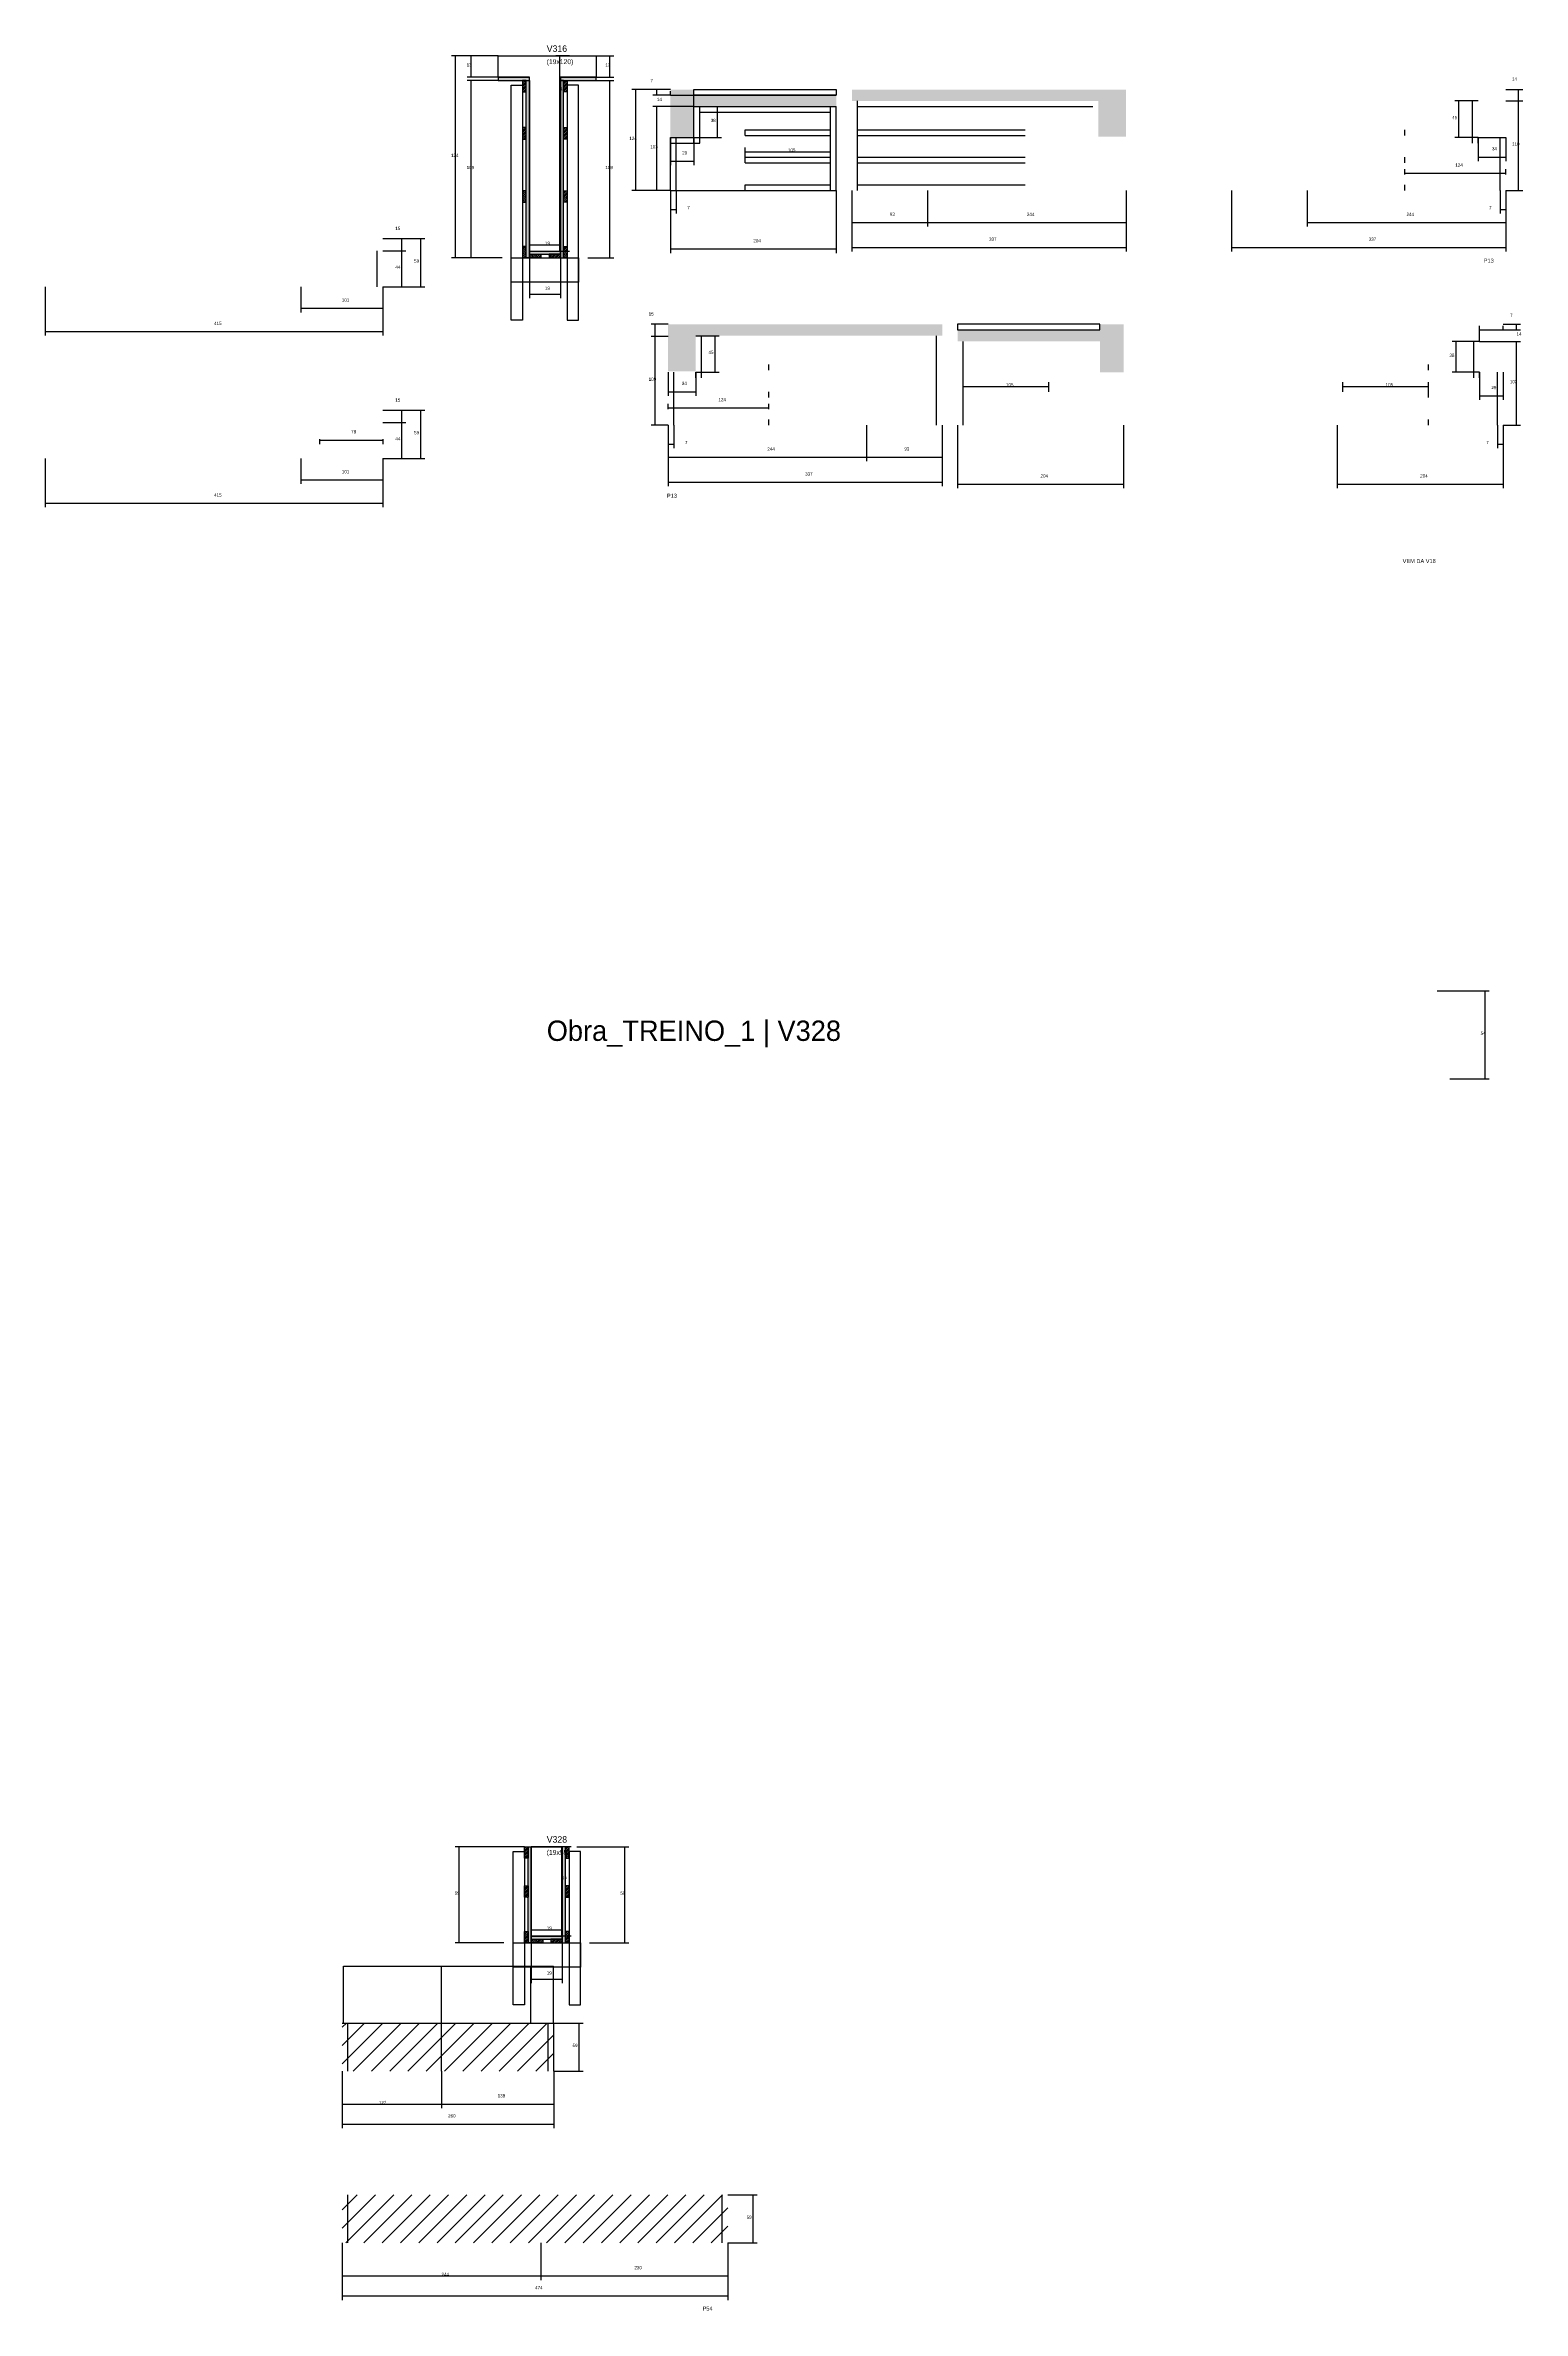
# Model space of a CAD drawing. Header units: metres. Extents: x -2848 to 22762, y -49062 to 1016.
# Drawn here: x 7384 to 9200, y -4970 to -2187 of the extents above; entities that cross this region are included whole.
import ezdxf

# ---------------------------------------------------------------- set-up
doc = ezdxf.new("R2010")
doc.units = ezdxf.units.M
for name, color, linetype in [('CONCRETO', 251, 'Continuous'), ('COTA', 4, 'Continuous'), ('Cota Seção (2x)', 4, 'Continuous'), ('Hachura', 253, 'Continuous'), ('LABEL_ID', 3, 'Continuous'), ('Madeira', 126, 'Continuous'), ('NOMENCLATURA', 7, 'Continuous'), ('Painéis', 200, 'Continuous'), ('REAPROVEITAMENTO', 251, 'Continuous'), ('SARR_2.2x7', 40, 'Continuous'), ('SARR_3.5x7', 81, 'Continuous'), ('Texto Seção', 7, 'Continuous')]:
    doc.layers.add(name, color=color, linetype=linetype)

msp = doc.modelspace()

# ---------------------------------------------------------------- hatches: boundary and pattern name
at = {"layer": 'COTA'}
h = msp.add_hatch(dxfattribs=at)
h.set_pattern_fill('AR-CONC', scale=0.03)
h.paths.add_polyline_path([(8181, -2300.2), (8181, -2262.2), (8181, -2262.2), (8355.9, -2262.2), (8355.9, -2262.2), (8355.9, -2248.2), (8355.9, -2248.2), (8181, -2248.2), (8181, -2248.2), (8181, -2241.2), (8181, -2241.2), (8152, -2241.2), (8152, -2241.2), (8152, -2300.2), (8152, -2300.2), (8181, -2300.2)])
h = msp.add_hatch(dxfattribs=at)
h.set_pattern_fill('AR-CONC', scale=0.03)
h.paths.add_polyline_path([(8375.2, -2255.2), (8678.2, -2255.2), (8678.2, -2255.2), (8678.2, -2299.2), (8678.2, -2299.2), (8712.2, -2299.2), (8712.2, -2299.2), (8712.1, -2241.2), (8712.1, -2241.2), (8375.2, -2241.2), (8375.2, -2241.2), (8375.2, -2255.2)])
h = msp.add_hatch(dxfattribs=at)
h.set_pattern_fill('AR-CONC', scale=0.03)
h.paths.add_polyline_path([(8486.1, -2543.6), (8183.1, -2543.6), (8183.1, -2543.6), (8183.1, -2587.6), (8183.1, -2587.6), (8149.1, -2587.6), (8149.1, -2587.6), (8149.2, -2529.6), (8149.2, -2529.6), (8486.1, -2529.6), (8486.1, -2529.6), (8486.1, -2543.6)])
h = msp.add_hatch(dxfattribs=at)
h.set_pattern_fill('AR-CONC', scale=0.03)
h.paths.add_polyline_path([(8680, -2588.6), (8680, -2550.6), (8680, -2550.6), (8505, -2550.6), (8505, -2550.6), (8505, -2536.6), (8505, -2536.6), (8680, -2536.6), (8680, -2536.6), (8680, -2529.6), (8680, -2529.6), (8709, -2529.6), (8709, -2529.6), (8709, -2588.6), (8709, -2588.6), (8680, -2588.6)])
at = {"layer": 'Hachura'}
h = msp.add_hatch(color=8, dxfattribs=at)
h.dxf.hatch_style = 1
h.paths.add_polyline_path([(7978.8, -2230), (7978.8, -2226), (7978.8, -2226), (7940.2, -2226), (7940.2, -2226), (7940.2, -2230), (7940.2, -2230), (7978.8, -2230)])
h = msp.add_hatch(color=8, dxfattribs=at)
h.dxf.hatch_style = 1
h.paths.add_polyline_path([(8060.8, -2230), (8060.8, -2226), (8060.8, -2226), (8016.8, -2226), (8016.8, -2226), (8016.8, -2230), (8016.8, -2230), (8060.8, -2230)])
h = msp.add_hatch(dxfattribs=at)
h.set_pattern_fill('ANSI31', scale=0.5)
h.paths.add_polyline_path([(7970.4, -2244), (7974.8, -2244), (7974.8, -2244), (7974.8, -2230), (7974.8, -2230), (7970.4, -2230), (7970.4, -2230), (7970.4, -2244)])
h = msp.add_hatch(color=8, dxfattribs=at)
h.dxf.hatch_style = 1
h.paths.add_polyline_path([(7974.8, -2230), (7978.8, -2230), (7978.8, -2230), (7978.8, -2448), (7978.8, -2448), (7974.8, -2448), (7974.8, -2448), (7974.8, -2230)])
h = msp.add_hatch(color=8, dxfattribs=at)
h.dxf.hatch_style = 1
h.paths.add_polyline_path([(8020.8, -2228), (8016.8, -2228), (8016.8, -2228), (8016.8, -2448), (8016.8, -2448), (8020.8, -2448), (8020.8, -2448), (8020.8, -2228)])
h = msp.add_hatch(dxfattribs=at)
h.set_pattern_fill('ANSI31', scale=0.5)
h.paths.add_polyline_path([(8025.2, -2244), (8020.8, -2244), (8020.8, -2244), (8020.8, -2230), (8020.8, -2230), (8025.2, -2230), (8025.2, -2230), (8025.2, -2244)])
h = msp.add_hatch(dxfattribs=at)
h.set_pattern_fill('ANSI31', scale=0.5)
h.paths.add_polyline_path([(7970.4, -2302), (7974.8, -2302), (7974.8, -2302), (7974.8, -2288), (7974.8, -2288), (7970.4, -2288), (7970.4, -2288), (7970.4, -2302)])
h = msp.add_hatch(dxfattribs=at)
h.set_pattern_fill('ANSI31', scale=0.5)
h.paths.add_polyline_path([(8025.2, -2302), (8020.8, -2302), (8020.8, -2302), (8020.8, -2288), (8020.8, -2288), (8025.2, -2288), (8025.2, -2288), (8025.2, -2302)])
h = msp.add_hatch(dxfattribs=at)
h.set_pattern_fill('ANSI31', scale=0.5)
h.paths.add_polyline_path([(7970.4, -2379.7), (7974.8, -2379.7), (7974.8, -2379.7), (7974.8, -2365.7), (7974.8, -2365.7), (7970.4, -2365.7), (7970.4, -2365.7), (7970.4, -2379.7)])
h = msp.add_hatch(dxfattribs=at)
h.set_pattern_fill('ANSI31', scale=0.5)
h.paths.add_polyline_path([(8025.2, -2379.7), (8020.8, -2379.7), (8020.8, -2379.7), (8020.8, -2365.7), (8020.8, -2365.7), (8025.2, -2365.7), (8025.2, -2365.7), (8025.2, -2379.7)])
h = msp.add_hatch(dxfattribs=at)
h.set_pattern_fill('ANSI31', scale=0.5)
h.paths.add_polyline_path([(7970.4, -2448), (7974.8, -2448), (7974.8, -2448), (7974.8, -2434), (7974.8, -2434), (7970.4, -2434), (7970.4, -2434), (7970.4, -2448)])
h = msp.add_hatch(color=8, dxfattribs=at)
h.dxf.hatch_style = 1
h.paths.add_polyline_path([(8016.8, -2443.6), (8016.8, -2440), (8016.8, -2440), (7978.8, -2440), (7978.8, -2440), (7978.8, -2443.6), (7978.8, -2443.6), (8016.8, -2443.6)])
h = msp.add_hatch(dxfattribs=at)
h.set_pattern_fill('ANSI31', scale=0.5)
h.paths.add_polyline_path([(7978.8, -2448), (7978.8, -2443.6), (7978.8, -2443.6), (7992.8, -2443.6), (7992.8, -2443.6), (7992.8, -2448), (7992.8, -2448), (7978.8, -2448)])
h = msp.add_hatch(dxfattribs=at)
h.set_pattern_fill('ANSI31', scale=0.5)
h.paths.add_polyline_path([(8016.8, -2448), (8016.8, -2443.6), (8016.8, -2443.6), (8002.8, -2443.6), (8002.8, -2443.6), (8002.8, -2448), (8002.8, -2448), (8016.8, -2448)])
h = msp.add_hatch(dxfattribs=at)
h.set_pattern_fill('ANSI31', scale=0.5)
h.paths.add_polyline_path([(8025.2, -2448), (8020.8, -2448), (8020.8, -2448), (8020.8, -2434), (8020.8, -2434), (8025.2, -2434), (8025.2, -2434), (8025.2, -2448)])
h = msp.add_hatch(dxfattribs=at)
h.set_pattern_fill('ANSI31', scale=0.5)
h.paths.add_polyline_path([(7977, -4414), (7972.6, -4414), (7972.6, -4414), (7972.6, -4400), (7972.6, -4400), (7977, -4400), (7977, -4400), (7977, -4414)])
h = msp.add_hatch(color=8, dxfattribs=at)
h.dxf.hatch_style = 1
h.paths.add_polyline_path([(7981, -4400), (7977, -4400), (7977, -4400), (7977, -4518), (7977, -4518), (7981, -4518), (7981, -4518), (7981, -4400)])
h = msp.add_hatch(color=8, dxfattribs=at)
h.dxf.hatch_style = 1
h.paths.add_polyline_path([(8023, -4400), (8019, -4400), (8019, -4400), (8019, -4518), (8019, -4518), (8023, -4518), (8023, -4518), (8023, -4400)])
h = msp.add_hatch(dxfattribs=at)
h.set_pattern_fill('ANSI31', scale=0.5)
h.paths.add_polyline_path([(8023, -4414), (8027.4, -4414), (8027.4, -4414), (8027.4, -4400), (8027.4, -4400), (8023, -4400), (8023, -4400), (8023, -4414)])
h = msp.add_hatch(dxfattribs=at)
h.set_pattern_fill('ANSI31', scale=0.5)
h.paths.add_polyline_path([(7977, -4462), (7972.6, -4462), (7972.6, -4462), (7972.6, -4448), (7972.6, -4448), (7977, -4448), (7977, -4448), (7977, -4462)])
h = msp.add_hatch(dxfattribs=at)
h.set_pattern_fill('ANSI31', scale=0.5)
h.paths.add_polyline_path([(8023, -4462), (8027.4, -4462), (8027.4, -4462), (8027.4, -4448), (8027.4, -4448), (8023, -4448), (8023, -4448), (8023, -4462)])
h = msp.add_hatch(dxfattribs=at)
h.set_pattern_fill('ANSI31', scale=0.5)
h.paths.add_polyline_path([(7977, -4518), (7972.6, -4518), (7972.6, -4518), (7972.6, -4504), (7972.6, -4504), (7977, -4504), (7977, -4504), (7977, -4518)])
h = msp.add_hatch(dxfattribs=at)
h.set_pattern_fill('ANSI31', scale=0.5)
h.paths.add_polyline_path([(8023, -4518), (8027.4, -4518), (8027.4, -4518), (8027.4, -4504), (8027.4, -4504), (8023, -4504), (8023, -4504), (8023, -4518)])
h = msp.add_hatch(color=8, dxfattribs=at)
h.dxf.hatch_style = 1
h.paths.add_polyline_path([(8019, -4513.6), (8019, -4510), (8019, -4510), (7981, -4510), (7981, -4510), (7981, -4513.6), (7981, -4513.6), (8019, -4513.6)])
h = msp.add_hatch(dxfattribs=at)
h.set_pattern_fill('ANSI31', scale=0.5)
h.paths.add_polyline_path([(7981, -4518), (7981, -4513.6), (7981, -4513.6), (7995, -4513.6), (7995, -4513.6), (7995, -4518), (7995, -4518), (7981, -4518)])
h = msp.add_hatch(dxfattribs=at)
h.set_pattern_fill('ANSI31', scale=0.5)
h.paths.add_polyline_path([(8019, -4518), (8019, -4513.6), (8019, -4513.6), (8005, -4513.6), (8005, -4513.6), (8005, -4518), (8005, -4518), (8019, -4518)])
at = {"layer": 'REAPROVEITAMENTO'}
h = msp.add_hatch(dxfattribs=at)
h.set_pattern_fill('ANSI31', scale=5)
h.paths.add_polyline_path([(8008.7, -4675.6), (8008.7, -4616.6), (8008.7, -4616.6), (7748.7, -4616.6), (7748.7, -4616.6), (7748.7, -4675.6), (7748.7, -4675.6), (8008.7, -4675.6)])
h = msp.add_hatch(dxfattribs=at)
h.set_pattern_fill('ANSI31', scale=5)
h.paths.add_polyline_path([(8222.7, -4886.8), (8222.7, -4827.8), (8222.7, -4827.8), (7748.7, -4827.8), (7748.7, -4827.8), (7748.7, -4886.8), (7748.7, -4886.8), (8222.7, -4886.8)])

# ---------------------------------------------------------------- linework, layer by layer
at = {"layer": 'CONCRETO'}
for points in [[(7940.2, -2226), (7940.2, -2200), (8060.8, -2200), (8060.8, -2226), (8016.8, -2226), (8016.8, -2440), (7978.8, -2440), (7978.8, -2226)], [(7981, -4400), (7981, -4400), (8019, -4400), (8019, -4428), (8019, -4428), (8019, -4510), (7981, -4510), (7981, -4400)], [(7981, -4510), (8019, -4510), (8019, -4400), (7981, -4400)]]:
    msp.add_lwpolyline(points, close=True, dxfattribs=at)
at = {"layer": 'COTA'}
for p, q in [((7940.2, -2200), (7882.8, -2200)), ((7887.8, -2448), (7887.8, -2200)), ((7940.2, -2200), (7902.1, -2200)), ((7940.2, -2226), (7902.1, -2226)), ((7907.1, -2226), (7907.1, -2200)), ((8060.8, -2200), (8082.6, -2200)), ((8060.8, -2226), (8082.6, -2226)), ((8077.6, -2226), (8077.6, -2200)), ((7940.2, -2230), (7902.1, -2230)), ((7907.1, -2448), (7907.1, -2230)), ((8060.8, -2230), (8082.6, -2230)), ((8077.6, -2448), (8077.6, -2230)), ((8152, -2241.2), (8130.5, -2241.2)), ((8152, -2248.2), (8130.5, -2248.2)), ((8135.5, -2248.2), (8135.5, -2241.2)), ((8152, -2248.2), (8152, -2243.2)), ((8152, -2248.2), (8181, -2248.2)), ((8181, -2262.2), (8181, -2243.2)), ((9178.9, -2241.2), (9199.7, -2241.2)), ((9194.7, -2255.2), (9194.7, -2241.2)), ((8181, -2262.2), (8130.5, -2262.2)), ((8135.5, -2365.2), (8135.5, -2262.2)), ((9178.9, -2255.2), (9199.7, -2255.2)), ((9178.9, -2255.2), (9199.7, -2255.2)), ((9194.7, -2365.2), (9194.7, -2255.2)), ((8152, -2365.2), (8130.5, -2365.2)), ((8152, -2365.2), (8152, -2442.1)), ((8152, -2365.2), (8152, -2393.4)), ((8159, -2365.2), (8159, -2393.4)), ((8355.9, -2365.2), (8355.9, -2442.1)), ((8375.2, -2365.2), (8375.2, -2409.6)), ((8375.2, -2365.2), (8375.2, -2440.3)), ((8468.2, -2365.2), (8468.2, -2409.6)), ((8468.2, -2365.2), (8468.2, -2409.6)), ((8712.2, -2365.2), (8712.2, -2409.6)), ((8712.2, -2365.2), (8712.2, -2440.3)), ((8841.9, -2365.2), (8841.9, -2440.3)), ((8934.9, -2365.2), (8934.9, -2409.6)), ((9171.9, -2365.2), (9171.9, -2393.4)), ((9178.9, -2365.2), (9178.9, -2409.6)), ((9178.9, -2365.2), (9178.9, -2440.3)), ((9178.9, -2365.2), (9199.7, -2365.2)), ((9178.9, -2365.2), (9178.9, -2393.4)), ((8152, -2388.4), (8159, -2388.4)), ((9171.9, -2388.4), (9178.9, -2388.4)), ((8375.2, -2404.6), (8468.2, -2404.6)), ((8468.2, -2404.6), (8712.2, -2404.6)), ((8934.9, -2404.6), (9178.9, -2404.6)), ((7798.6, -2424.4), (7827, -2424.4)), ((7798.6, -2424.4), (7850.1, -2424.4)), ((7798.6, -2439.4), (7827, -2439.4)), ((7798.6, -2439.4), (7827, -2439.4)), ((7822, -2439.4), (7822, -2424.4)), ((7822, -2483.4), (7822, -2439.4)), ((7845.1, -2483.4), (7845.1, -2424.4)), ((7945.2, -2448), (7882.8, -2448)), ((7945.2, -2448), (7902.1, -2448)), ((7978.8, -2448), (7978.8, -2497.7)), ((8016.8, -2448), (8016.8, -2497.7)), ((8050.4, -2448), (8082.6, -2448)), ((8152, -2437.1), (8355.9, -2437.1)), ((8375.2, -2435.3), (8712.2, -2435.3)), ((8841.9, -2435.3), (9178.9, -2435.3)), ((7383.6, -2483.4), (7383.6, -2543.5)), ((7697.6, -2483.4), (7697.6, -2515)), ((7798.6, -2483.4), (7798.6, -2515)), ((7798.6, -2483.4), (7798.6, -2543.5)), ((7798.6, -2483.4), (7827, -2483.4)), ((7798.6, -2483.4), (7850.1, -2483.4)), ((7978.8, -2492.7), (8016.8, -2492.7)), ((7697.6, -2510), (7798.6, -2510)), ((8149.1, -2529.6), (8128.4, -2529.6)), ((8133.4, -2544.6), (8133.4, -2529.6)), ((9146.7, -2550.6), (9146.7, -2531.6)), ((9175.7, -2529.6), (9197.1, -2529.6)), ((9175.7, -2536.6), (9175.7, -2531.6)), ((9192.1, -2536.6), (9192.1, -2529.6)), ((7383.6, -2538.5), (7798.6, -2538.5)), ((8149.1, -2544.6), (8128.4, -2544.6)), ((8149.1, -2544.6), (8128.4, -2544.6)), ((8133.4, -2653.6), (8133.4, -2544.6)), ((9146.7, -2536.6), (9175.7, -2536.6)), ((9146.7, -2550.6), (9197.1, -2550.6)), ((9175.7, -2536.6), (9197.1, -2536.6)), ((9192.1, -2653.6), (9192.1, -2550.6)), ((7798.6, -2635.3), (7827, -2635.3)), ((7798.6, -2635.3), (7850.1, -2635.3)), ((7822, -2650.3), (7822, -2635.3)), ((7845.1, -2694.3), (7845.1, -2635.3)), ((7720.6, -2670.6), (7720.6, -2676.8)), ((7798.6, -2650.3), (7827, -2650.3)), ((7798.6, -2650.3), (7827, -2650.3)), ((7798.6, -2670.6), (7798.6, -2676.8)), ((7822, -2694.3), (7822, -2650.3)), ((8149.1, -2653.6), (8128.4, -2653.6)), ((8149.1, -2653.6), (8149.1, -2697.9)), ((8149.1, -2653.6), (8149.1, -2728.6)), ((8149.1, -2653.6), (8149.1, -2681.8)), ((8156.1, -2653.6), (8156.1, -2681.8)), ((8393.1, -2653.6), (8393.1, -2697.9)), ((8393.1, -2653.6), (8393.1, -2697.9)), ((8486.1, -2653.6), (8486.1, -2697.9)), ((8486.1, -2653.6), (8486.1, -2728.6)), ((8505, -2653.6), (8505, -2731)), ((8709, -2653.6), (8709, -2731)), ((8971.7, -2653.6), (8971.7, -2731)), ((9168.7, -2653.6), (9168.7, -2681.8)), ((9175.7, -2653.6), (9175.7, -2731)), ((9175.7, -2653.6), (9197.1, -2653.6)), ((9175.7, -2653.6), (9175.7, -2681.8)), ((7383.6, -2694.3), (7383.6, -2754.4)), ((7697.6, -2694.3), (7697.6, -2725.8)), ((7720.6, -2671.8), (7798.6, -2671.8)), ((7798.6, -2694.3), (7798.6, -2725.8)), ((7798.6, -2694.3), (7798.6, -2754.4)), ((7798.6, -2694.3), (7827, -2694.3)), ((7798.6, -2694.3), (7850.1, -2694.3)), ((8149.1, -2676.8), (8156.1, -2676.8)), ((8149.1, -2692.9), (8393.1, -2692.9)), ((8393.1, -2692.9), (8486.1, -2692.9)), ((9168.7, -2676.8), (9175.7, -2676.8)), ((7697.6, -2720.8), (7798.6, -2720.8)), ((8149.1, -2723.6), (8486.1, -2723.6)), ((8505, -2726), (8709, -2726)), ((8971.7, -2726), (9175.7, -2726)), ((7383.6, -2749.4), (7798.6, -2749.4)), ((9094.5, -3348.6), (9158.4, -3348.6)), ((9153.4, -3456.6), (9153.4, -3348.6)), ((9110.1, -3456.6), (9158.4, -3456.6)), ((7972.6, -4400), (7887.4, -4400)), ((7892.4, -4518), (7892.4, -4400)), ((8037, -4400), (8100.9, -4400)), ((8095.9, -4518), (8095.9, -4400)), ((7947.4, -4518), (7887.4, -4518)), ((7981, -4518), (7981, -4567.7)), ((8019, -4518), (8019, -4567.7)), ((8052.6, -4518), (8100.9, -4518)), ((7981, -4562.7), (8019, -4562.7)), ((8008.7, -4616.6), (8044.8, -4616.6)), ((8039.8, -4675.6), (8039.8, -4616.6)), ((7748.7, -4675.6), (7748.7, -4721.2)), ((7748.7, -4675.6), (7748.7, -4745.7)), ((7870.7, -4675.6), (7870.7, -4721.2)), ((7870.7, -4675.6), (7870.7, -4721.2)), ((8008.7, -4675.6), (8008.7, -4721.2)), ((8008.7, -4675.6), (8008.7, -4745.7)), ((8008.7, -4675.6), (8044.8, -4675.6)), ((7748.7, -4716.2), (7870.7, -4716.2)), ((7870.7, -4716.2), (8008.7, -4716.2)), ((7748.7, -4740.7), (8008.7, -4740.7)), ((8222.7, -4827.8), (8258.8, -4827.8)), ((8253.8, -4886.8), (8253.8, -4827.8)), ((7748.7, -4886.8), (7748.7, -4932.3)), ((7748.7, -4886.8), (7748.7, -4956.9)), ((7992.7, -4886.8), (7992.7, -4932.3)), ((7992.7, -4886.8), (7992.7, -4932.3)), ((8222.7, -4886.8), (8222.7, -4932.3)), ((8222.7, -4886.8), (8222.7, -4956.9)), ((8222.7, -4886.8), (8258.8, -4886.8)), ((7748.7, -4927.3), (7992.7, -4927.3)), ((7748.7, -4951.9), (8222.7, -4951.9)), ((7992.7, -4927.3), (8222.7, -4927.3))]:
    msp.add_line(p, q, dxfattribs=at)
at = {"layer": 'Cota Seção (2x)'}
for p, q in [((8027.8, -2200), (8011.3, -2200)), ((8016.3, -2440), (8016.3, -2200)), ((8152, -2241.2), (8104.6, -2241.2)), ((8109.6, -2365.2), (8109.6, -2241.2)), ((8181, -2262.2), (8214.8, -2262.2)), ((8209.8, -2300.2), (8209.8, -2262.2)), ((9144.9, -2255.2), (9116.1, -2255.2)), ((9121.1, -2300.2), (9121.1, -2255.2)), ((8152, -2300.2), (8152, -2334.1)), ((8181, -2300.2), (8214.8, -2300.2)), ((8181, -2300.2), (8181, -2334.1)), ((9144.9, -2300.2), (9116.1, -2300.2)), ((9144.9, -2300.2), (9144.9, -2329.1)), ((9178.9, -2300.2), (9178.9, -2329.1)), ((8152, -2329.1), (8181, -2329.1)), ((8244, -2324.1), (8244, -2312.6)), ((8244, -2317.6), (8349, -2317.6)), ((8349, -2324.1), (8349, -2312.6)), ((9144.9, -2324.1), (9178.9, -2324.1)), ((8152, -2365.2), (8104.6, -2365.2)), ((9054.9, -2345.4), (9054.9, -2339)), ((9054.9, -2344), (9178.9, -2344)), ((9178.9, -2345.4), (9178.9, -2339)), ((7978.8, -2448), (7978.8, -2427)), ((7978.8, -2432), (8016.8, -2432)), ((8027.8, -2440), (8011.3, -2440)), ((8016.8, -2448), (8016.8, -2427)), ((8183.1, -2543.6), (8211.9, -2543.6)), ((8206.9, -2588.6), (8206.9, -2543.6)), ((9146.7, -2550.6), (9112.9, -2550.6)), ((9117.9, -2588.6), (9117.9, -2550.6)), ((8149.1, -2588.6), (8149.1, -2617.4)), ((8149.1, -2612.4), (8183.1, -2612.4)), ((8183.1, -2588.6), (8211.9, -2588.6)), ((8183.1, -2588.6), (8183.1, -2617.4)), ((8512, -2612.4), (8512, -2600.9)), ((8512, -2605.9), (8617, -2605.9)), ((8617, -2612.4), (8617, -2600.9)), ((8978.7, -2612.4), (8978.7, -2600.9)), ((8978.7, -2605.9), (9083.7, -2605.9)), ((9083.7, -2612.4), (9083.7, -2600.9)), ((9146.7, -2588.6), (9112.9, -2588.6)), ((9146.7, -2588.6), (9146.7, -2622.4)), ((9175.7, -2588.6), (9175.7, -2622.4)), ((8149.1, -2633.8), (8149.1, -2627.3)), ((8149.1, -2632.3), (8273.1, -2632.3)), ((8273.1, -2633.8), (8273.1, -2627.3)), ((9146.7, -2617.4), (9175.7, -2617.4)), ((8030, -4400), (8013.5, -4400)), ((8018.5, -4510), (8018.5, -4400)), ((7981, -4518), (7981, -4497)), ((7981, -4502), (8019, -4502)), ((8019, -4518), (8019, -4497)), ((8030, -4510), (8013.5, -4510))]:
    msp.add_line(p, q, dxfattribs=at)
at = {"layer": 'Madeira'}
for points in [[(7970.4, -2244), (7974.8, -2244), (7974.8, -2230), (7970.4, -2230)], [(8025.2, -2244), (8020.8, -2244), (8020.8, -2230), (8025.2, -2230)], [(7970.4, -2302), (7974.8, -2302), (7974.8, -2288), (7970.4, -2288)], [(8025.2, -2302), (8020.8, -2302), (8020.8, -2288), (8025.2, -2288)], [(7970.4, -2379.7), (7974.8, -2379.7), (7974.8, -2365.7), (7970.4, -2365.7)], [(8025.2, -2379.7), (8020.8, -2379.7), (8020.8, -2365.7), (8025.2, -2365.7)], [(7970.4, -2448), (7974.8, -2448), (7974.8, -2434), (7970.4, -2434)], [(7978.8, -2448), (7978.8, -2443.6), (7992.8, -2443.6), (7992.8, -2448)], [(8016.8, -2448), (8016.8, -2443.6), (8002.8, -2443.6), (8002.8, -2448)], [(8025.2, -2448), (8020.8, -2448), (8020.8, -2434), (8025.2, -2434)], [(7977, -4414), (7972.6, -4414), (7972.6, -4400), (7977, -4400)], [(8023, -4414), (8027.4, -4414), (8027.4, -4400), (8023, -4400)], [(7977, -4462), (7972.6, -4462), (7972.6, -4448), (7977, -4448)], [(8023, -4462), (8027.4, -4462), (8027.4, -4448), (8023, -4448)], [(7977, -4518), (7972.6, -4518), (7972.6, -4504), (7977, -4504)], [(8023, -4518), (8027.4, -4518), (8027.4, -4504), (8023, -4504)], [(7981, -4518), (7981, -4513.6), (7995, -4513.6), (7995, -4518)], [(8019, -4518), (8019, -4513.6), (8005, -4513.6), (8005, -4518)]]:
    msp.add_lwpolyline(points, close=True, dxfattribs=at)
at = {"layer": 'Painéis'}
for p, q in [((7940.2, -2226), (7978.8, -2226)), ((8016.8, -2226), (8060.8, -2226)), ((8181, -2241.2), (8355.9, -2241.2)), ((8181, -2248.2), (8181, -2241.2)), ((8181, -2248.2), (8355.9, -2248.2)), ((8181, -2262.2), (8355.9, -2262.2)), ((8181, -2300.2), (8181, -2262.2)), ((8355.9, -2365.2), (8355.9, -2262.2)), ((8152, -2300.2), (8181, -2300.2)), ((8152, -2365.2), (8152, -2300.2)), ((9144.9, -2300.2), (9178.9, -2300.2)), ((8152, -2365.2), (8355.9, -2365.2)), ((7981, -4518), (7981, -4400)), ((7981, -4510), (8019, -4510)), ((7981, -4513.6), (7981, -4510)), ((7750, -4546.6), (7870.5, -4546.6)), ((7750, -4616.6), (7750, -4546.6)), ((7870.5, -4616.6), (7870.5, -4546.6)), ((7870.5, -4546.6), (7980.5, -4546.6)), ((7870.5, -4616.6), (7870.5, -4546.6)), ((7980.5, -4616.6), (7980.5, -4546.6)), ((7980.5, -4546.6), (8008.5, -4546.6)), ((7980.5, -4616.6), (7980.5, -4546.6)), ((8008.5, -4616.6), (8008.5, -4546.6)), ((7748.7, -4616.6), (8008.7, -4616.6)), ((7750, -4616.6), (7870.5, -4616.6)), ((7870.5, -4616.6), (7980.5, -4616.6)), ((7870.7, -4675.6), (7870.7, -4616.6)), ((7980.5, -4616.6), (8008.5, -4616.6)), ((8008.7, -4675.6), (8008.7, -4616.6))]:
    msp.add_line(p, q, dxfattribs=at)
for points in [[(7978.8, -2230), (7978.8, -2226), (7940.2, -2226), (7940.2, -2230)], [(8060.8, -2230), (8060.8, -2226), (8016.8, -2226), (8016.8, -2230)], [(7974.8, -2230), (7978.8, -2230), (7978.8, -2448), (7974.8, -2448)], [(8020.8, -2230), (8016.8, -2230), (8016.8, -2448), (8020.8, -2448)], [(8355.9, -2248.2), (8181, -2248.2), (8181, -2241.2), (8355.9, -2241.2)], [(8016.8, -2443.6), (8016.8, -2440), (7978.8, -2440), (7978.8, -2443.6)], [(8505, -2536.6), (8680, -2536.6), (8680, -2529.6), (8505, -2529.6)], [(7977, -4400), (7981, -4400), (7981, -4518), (7977, -4518)], [(8023, -4400), (8019, -4400), (8019, -4518), (8023, -4518)], [(8019, -4513.6), (8019, -4510), (7981, -4510), (7981, -4513.6)]]:
    msp.add_lwpolyline(points, close=True, dxfattribs=at)
at = {"layer": 'SARR_2.2x7'}
for p, q in [((8188, -2307.2), (8188, -2262.2)), ((8188, -2269.2), (8349, -2269.2)), ((8349, -2365.2), (8349, -2262.2)), ((8382.2, -2365.2), (8382.2, -2255.2)), ((8382.2, -2262.2), (8468.2, -2262.2)), ((8468.2, -2262.2), (8671.2, -2262.2)), ((9137.9, -2307.2), (9137.9, -2255.2)), ((8152, -2307.2), (8181, -2307.2)), ((8159, -2365.2), (8159, -2300.2)), ((8181, -2307.2), (8181, -2300.2)), ((8181, -2307.2), (8188, -2307.2)), ((8244, -2290.8), (8349, -2290.8)), ((8244, -2297.8), (8244, -2290.8)), ((8244, -2297.8), (8349, -2297.8)), ((8382.2, -2290.8), (8468.2, -2290.8)), ((8382.2, -2297.8), (8468.2, -2297.8)), ((8468.2, -2290.8), (8588.2, -2290.8)), ((8468.2, -2297.8), (8588.2, -2297.8)), ((9054.9, -2297.8), (9054.9, -2290.8)), ((9144.9, -2307.2), (9144.9, -2300.2)), ((9171.9, -2365.2), (9171.9, -2300.2)), ((8244, -2324.1), (8349, -2324.1)), ((8244, -2331.1), (8244, -2324.1)), ((8244, -2331.1), (8349, -2331.1)), ((8382.2, -2324.1), (8468.2, -2324.1)), ((8382.2, -2331.1), (8468.2, -2331.1)), ((8468.2, -2324.1), (8588.2, -2324.1)), ((8468.2, -2331.1), (8588.2, -2331.1)), ((9054.9, -2331.1), (9054.9, -2324.1)), ((8244, -2358.2), (8349, -2358.2)), ((8244, -2365.2), (8244, -2358.2)), ((8382.2, -2358.2), (8468.2, -2358.2)), ((8468.2, -2358.2), (8588.2, -2358.2)), ((9054.9, -2365.2), (9054.9, -2358.2)), ((7791.6, -2483.4), (7791.6, -2439.4)), ((8190.1, -2595.6), (8190.1, -2543.6)), ((8479.2, -2653.6), (8479.2, -2543.6)), ((8512, -2653.6), (8512, -2550.6)), ((9139.7, -2595.6), (9139.7, -2550.6)), ((8273.1, -2586.1), (8273.1, -2579.1)), ((9083.7, -2586.1), (9083.7, -2579.1)), ((8156.1, -2653.6), (8156.1, -2588.6)), ((8183.1, -2595.6), (8183.1, -2588.6)), ((8273.1, -2619.4), (8273.1, -2612.4)), ((9083.7, -2619.4), (9083.7, -2612.4)), ((9146.7, -2595.6), (9146.7, -2588.6)), ((9168.7, -2653.6), (9168.7, -2588.6)), ((8273.1, -2653.6), (8273.1, -2646.6)), ((9083.7, -2653.6), (9083.7, -2646.6)), ((7755.7, -4675.6), (7755.7, -4616.6)), ((8001.7, -4675.6), (8001.7, -4616.6)), ((7755.7, -4886.8), (7755.7, -4827.8)), ((8215.7, -4886.8), (8215.7, -4827.8))]:
    msp.add_line(p, q, dxfattribs=at)
at = {"layer": 'SARR_3.5x7'}
for points in [[(7956.4, -2236), (7970.4, -2236), (7970.4, -2524.5), (7956.4, -2524.5)], [(8039.2, -2236), (8025.2, -2236), (8025.2, -2524.5), (8039.2, -2524.5)], [(7956.4, -2448), (8039.2, -2448), (8039.2, -2478), (7956.4, -2478)], [(7958.6, -4406), (7972.6, -4406), (7972.6, -4594.4), (7958.6, -4594.4)], [(8041.4, -4406), (8027.4, -4406), (8027.4, -4594.4), (8041.4, -4594.4)], [(7958.6, -4518), (8041.4, -4518), (8041.4, -4548), (7958.6, -4548)]]:
    msp.add_lwpolyline(points, close=True, dxfattribs=at)

# ---------------------------------------------------------------- texts
at = {"layer": 'COTA'}
for s, p in [('13', (7901.6, -2213)), ('13', (8072.1, -2213)), ('14', (9186.6, -2230.2)), ('7', (8127.4, -2232.4)), ('14', (8135.5, -2255.2)), ('103', (8127.3, -2313.7)), ('110', (9186.6, -2310.2)), ('124', (7882.3, -2324)), ('109', (7901.6, -2339)), ('109', (8072.1, -2339)), ('7', (8172.7, -2388.4)), ('93', (8421.7, -2396.4)), ('244', (8590.2, -2396.5)), ('244', (9056.9, -2396.5)), ('7', (9158.2, -2388.4)), ('15', (7813.9, -2413.7)), ('204', (8254, -2429)), ('337', (8543.7, -2427)), ('337', (9010.4, -2427)), ('44', (7813.9, -2461.4)), ('59', (7837, -2453.9)), ('101', (7748.1, -2501.9)), ('19', (7997.8, -2487.2)), ('415', (7591.1, -2530.4)), ('15', (8125.3, -2518.9)), ('7', (9184.1, -2520.7)), ('14', (9192.1, -2543.6)), ('109', (8125.3, -2599.1)), ('103', (9183.9, -2602.1)), ('15', (7813.9, -2624.6)), ('78', (7759.6, -2663.7)), ('44', (7813.9, -2672.3)), ('59', (7837, -2664.8)), ('7', (8169.9, -2676.8)), ('244', (8271.1, -2684.9)), ('93', (8439.6, -2684.7)), ('7', (9154.9, -2676.8)), ('101', (7748.1, -2712.7)), ('337', (8317.6, -2715.4)), ('204', (8607, -2717.9)), ('204', (9073.7, -2717.9)), ('415', (7591.1, -2741.3)), ('54', (9147.9, -3402.6)), ('59', (7886.9, -4459)), ('59', (8090.4, -4459)), ('19', (8000, -4557.2)), ('59', (8031.7, -4646.1)), ('122', (7793.7, -4716.2)), ('260', (7878.7, -4732.6)), ('138', (7939.7, -4707.9)), ('59', (8245.7, -4857.3)), ('244', (7870.7, -4927.3)), ('230', (8107.7, -4919.1)), ('474', (7985.7, -4943.8))]:
    msp.add_text(s, height=4, dxfattribs=at).set_placement(p)
at = {"layer": 'Cota Seção (2x)'}
for s, p in [('120', (8016.3, -2242)), ('38', (8201.5, -2281.2)), ('45', (9113, -2277.7)), ('124', (8101.5, -2303.2)), ('29', (8166.5, -2321)), ('105', (8296.5, -2317.6)), ('124', (9116.9, -2335.9)), ('34', (9161.9, -2315.9)), ('19', (7997.8, -2432)), ('45', (8198.8, -2566.1)), ('38', (9109.6, -2569.6)), ('34', (8166.1, -2604.2)), ('105', (8564.5, -2605.9)), ('105', (9031.2, -2605.9)), ('29', (9161.2, -2609.3)), ('124', (8211.1, -2624.2)), ('55', (8018.5, -4440)), ('19', (8000, -4502))]:
    msp.add_text(s, height=4, dxfattribs=at).set_placement(p)
at = {"layer": 'LABEL_ID'}
msp.add_text('Obra_TREINO_1 | V328', height=25, dxfattribs=at).set_placement((8000, -3410))
at = {"layer": 'NOMENCLATURA'}
for s, p in [('P13', (9151.8, -2453.9)), ('P13', (8147.8, -2742.8)), ('P54', (8191.5, -4969.9))]:
    msp.add_text(s, height=5, dxfattribs=at).set_placement(p)
at = {"layer": 'Texto Seção'}
for s, height, p in [('V316', 8, (8000, -2195)), ('(19x120)', 6, (8000, -2210)), ('VEM DA V16', 5, (9052.1, -2823)), ('V328', 8, (8000, -4395)), ('(19x55)', 6, (8000, -4410))]:
    msp.add_text(s, height=height, dxfattribs=at).set_placement(p)

doc.saveas('drawing.dxf')
